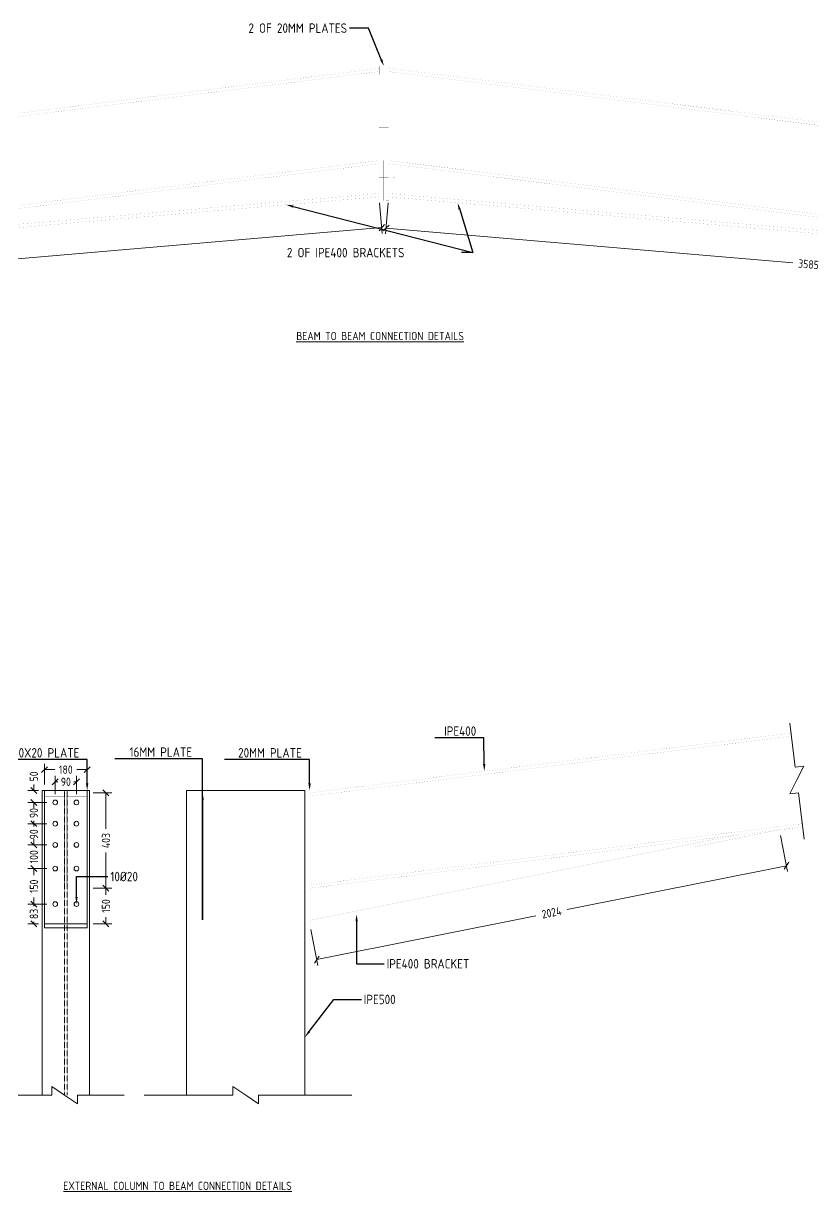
# Model space of a CAD drawing. Header units: millimetres. Extents: x -388065 to 2372687422, y -192755 to 667797.
# Drawn here: x 192628 to 195968, y 562865 to 567806 of the extents above; entities that cross this region are included whole.
import ezdxf
from ezdxf import colors
from ezdxf.entities.mleader import LeaderData, LeaderLine
from ezdxf.math import Vec2, Vec3

# ---------------------------------------------------------------- set-up
doc = ezdxf.new("R2010")
doc.units = ezdxf.units.MM
doc.linetypes.add('DASHDOTED', pattern=[110, 50, -25, 10, -25])
doc.linetypes.add('HIDDEN2', pattern=[4.7625, 3.175, -1.5875])
for name, color, linetype, lineweight in [('STR-DIM', 1, 'Continuous', 9), ('STR-STEEL_IN_SEC', 6, 'Continuous', 15), ('STR-STEEL_IN_SEC_HIDD', 6, 'HIDDEN2', 15), ('STR-TEXT', 7, 'Continuous', 9)]:
    doc.layers.add(name, color=color, linetype=linetype, lineweight=lineweight)
doc.styles.add('MINA_MM_LAYOUT', font='dim.shx', dxfattribs={"height": 250})
doc.styles.add('MINA_MM_STEEL_DETAIL', font='dim.shx', dxfattribs={"height": 35})
doc.dimstyles.new('MINA_MM_STEEL_DET', dxfattribs={"dimtxt": 35, "dimasz": 25, "dimexe": 25, "dimexo": 25, "dimgap": 5, "dimtad": 0, "dimdec": 0, "dimzin": 0, "dimdsep": 46, "dimtxsty": 'MINA_MM_STEEL_DETAIL', "dimblk": 'OBLIQUE', "dimcen": 0.09, "dimclrd": 256, "dimclre": 256, "dimclrt": 7, "dimadec": 0, "dimazin": 0, "dimtfac": 1, "dimtdec": 0, "dimtix": 1, "dimtofl": 0, "dimtmove": 0, "dimatfit": 0, "dimfxl": 1, "dimtolj": 1, "dimtzin": 0, "dimlwd": -1, "dimlwe": -1, "dimarcsym": 0})

# ---------------------------------------------------------------- blocks, each defined once
blk = doc.blocks.new('_OBLIQUE')
at = {"color": 0, "linetype": 'ByBlock'}
blk.add_line((-0.5, -0.5), (0.5, 0.5), dxfattribs=at)
blk = doc.blocks.new('*D2023')
at = {"layer": 'Defpoints', "color": 0, "ltscale": 0.1, "transparency": 16777216}
for p in [(192717.8, 564560.8), (192672.8, 564510.8), (192752.8, 564510.8)]:
    blk.add_point(p, dxfattribs=at)
at = {"layer": 'STR-DIM', "ltscale": 0.1, "transparency": 16777216}
for p, q in [((192692.8, 564560.8), (192647.8, 564560.8)), ((192672.8, 564560.8), (192672.8, 564585.8)), ((192727.8, 564510.8), (192647.8, 564510.8)), ((192672.8, 564510.8), (192672.8, 564485.8))]:
    blk.add_line(p, q, dxfattribs=at)
at = {"layer": 'STR-DIM', "ltscale": 0.1, "transparency": 16777216, "xscale": 25, "yscale": 25, "zscale": 25}
for p, rotation in [((192672.8, 564560.8), 270), ((192672.8, 564510.8), 90)]:
    blk.add_blockref('_OBLIQUE', p, dxfattribs=dict(at, rotation=rotation))
at = {"layer": 'STR-DIM', "color": 7, "ltscale": 0.1, "transparency": 16777216, "insert": (192672.8, 564620.6), "char_height": 35, "attachment_point": 5, "rotation": 90, "style": 'MINA_MM_STEEL_DETAIL'}
blk.add_mtext('\\A1;50', dxfattribs=at)
blk = doc.blocks.new('*D2024')
at = {"layer": 'Defpoints', "color": 0, "ltscale": 0.1, "transparency": 16777216}
for p in [(192752.8, 564510.8), (192672.8, 564420.8), (192752.8, 564420.8)]:
    blk.add_point(p, dxfattribs=at)
at = {"layer": 'STR-DIM', "ltscale": 0.1, "transparency": 16777216}
for p, q in [((192727.8, 564510.8), (192647.8, 564510.8)), ((192672.8, 564510.8), (192672.8, 564499.1)), ((192727.8, 564420.8), (192647.8, 564420.8)), ((192672.8, 564420.8), (192672.8, 564432.5))]:
    blk.add_line(p, q, dxfattribs=at)
at = {"layer": 'STR-DIM', "ltscale": 0.1, "transparency": 16777216, "xscale": 25, "yscale": 25, "zscale": 25}
for p, rotation in [((192672.8, 564510.8), 90), ((192672.8, 564420.8), 270)]:
    blk.add_blockref('_OBLIQUE', p, dxfattribs=dict(at, rotation=rotation))
at = {"layer": 'STR-DIM', "color": 7, "ltscale": 0.1, "transparency": 16777216, "insert": (192672.8, 564465.8), "char_height": 35, "attachment_point": 5, "rotation": 90, "style": 'MINA_MM_STEEL_DETAIL'}
blk.add_mtext('\\A1;90', dxfattribs=at)
blk = doc.blocks.new('*D2025')
at = {"layer": 'Defpoints', "color": 0, "ltscale": 0.1, "transparency": 16777216}
for p in [(192752.8, 564420.8), (192672.8, 564330.8), (192752.8, 564330.8)]:
    blk.add_point(p, dxfattribs=at)
at = {"layer": 'STR-DIM', "ltscale": 0.1, "transparency": 16777216}
for p, q in [((192727.8, 564420.8), (192647.8, 564420.8)), ((192672.8, 564420.8), (192672.8, 564409.1)), ((192727.8, 564330.8), (192647.8, 564330.8)), ((192672.8, 564330.8), (192672.8, 564342.5))]:
    blk.add_line(p, q, dxfattribs=at)
at = {"layer": 'STR-DIM', "ltscale": 0.1, "transparency": 16777216, "xscale": 25, "yscale": 25, "zscale": 25}
for p, rotation in [((192672.8, 564420.8), 90), ((192672.8, 564330.8), 270)]:
    blk.add_blockref('_OBLIQUE', p, dxfattribs=dict(at, rotation=rotation))
at = {"layer": 'STR-DIM', "color": 7, "ltscale": 0.1, "transparency": 16777216, "insert": (192672.8, 564375.8), "char_height": 35, "attachment_point": 5, "rotation": 90, "style": 'MINA_MM_STEEL_DETAIL'}
blk.add_mtext('\\A1;90', dxfattribs=at)
blk = doc.blocks.new('*D2026')
at = {"layer": 'Defpoints', "color": 0, "ltscale": 0.1, "transparency": 16777216}
for p in [(192752.8, 564330.8), (192672.8, 564230.8), (192752.8, 564230.8)]:
    blk.add_point(p, dxfattribs=at)
at = {"layer": 'STR-DIM', "ltscale": 0.1, "transparency": 16777216}
for p, q in [((192672.8, 564330.8), (192672.8, 564355.8)), ((192727.8, 564330.8), (192647.8, 564330.8)), ((192727.8, 564230.8), (192647.8, 564230.8)), ((192672.8, 564230.8), (192672.8, 564205.8))]:
    blk.add_line(p, q, dxfattribs=at)
at = {"layer": 'STR-DIM', "ltscale": 0.1, "transparency": 16777216, "xscale": 25, "yscale": 25, "zscale": 25}
for p, rotation in [((192672.8, 564330.8), 270), ((192672.8, 564230.8), 90)]:
    blk.add_blockref('_OBLIQUE', p, dxfattribs=dict(at, rotation=rotation))
at = {"layer": 'STR-DIM', "color": 7, "ltscale": 0.1, "transparency": 16777216, "insert": (192672.8, 564280.8), "char_height": 35, "attachment_point": 5, "rotation": 90, "style": 'MINA_MM_STEEL_DETAIL'}
blk.add_mtext('\\A1;100', dxfattribs=at)
blk = doc.blocks.new('*D2027')
at = {"layer": 'Defpoints', "color": 0, "ltscale": 0.1, "transparency": 16777216}
for p in [(192752.8, 564230.8), (192672.8, 564080.8), (192752.8, 564080.8)]:
    blk.add_point(p, dxfattribs=at)
at = {"layer": 'STR-DIM', "ltscale": 0.1, "transparency": 16777216}
for p, q in [((192727.8, 564230.8), (192647.8, 564230.8)), ((192672.8, 564230.8), (192672.8, 564202.5)), ((192672.8, 564080.8), (192672.8, 564109.1)), ((192727.8, 564080.8), (192647.8, 564080.8))]:
    blk.add_line(p, q, dxfattribs=at)
at = {"layer": 'STR-DIM', "ltscale": 0.1, "transparency": 16777216, "xscale": 25, "yscale": 25, "zscale": 25}
for p, rotation in [((192672.8, 564230.8), 90), ((192672.8, 564080.8), 270)]:
    blk.add_blockref('_OBLIQUE', p, dxfattribs=dict(at, rotation=rotation))
at = {"layer": 'STR-DIM', "color": 7, "ltscale": 0.1, "transparency": 16777216, "insert": (192672.8, 564155.8), "char_height": 35, "attachment_point": 5, "rotation": 90, "style": 'MINA_MM_STEEL_DETAIL'}
blk.add_mtext('\\A1;150', dxfattribs=at)
blk = doc.blocks.new('*D2028')
at = {"layer": 'Defpoints', "color": 0, "ltscale": 0.1, "transparency": 16777216}
for p in [(192752.8, 564080.8), (192672.8, 563997.7), (192717.8, 563997.7)]:
    blk.add_point(p, dxfattribs=at)
at = {"layer": 'STR-DIM', "ltscale": 0.1, "transparency": 16777216}
for p, q in [((192727.8, 564080.8), (192647.8, 564080.8)), ((192672.8, 564080.8), (192672.8, 564072.6)), ((192672.8, 563997.7), (192672.8, 564005.9)), ((192692.8, 563997.7), (192647.8, 563997.7))]:
    blk.add_line(p, q, dxfattribs=at)
at = {"layer": 'STR-DIM', "ltscale": 0.1, "transparency": 16777216, "xscale": 25, "yscale": 25, "zscale": 25}
for p, rotation in [((192672.8, 564080.8), 90), ((192672.8, 563997.7), 270)]:
    blk.add_blockref('_OBLIQUE', p, dxfattribs=dict(at, rotation=rotation))
at = {"layer": 'STR-DIM', "color": 7, "ltscale": 0.1, "transparency": 16777216, "insert": (192672.8, 564039.2), "char_height": 35, "attachment_point": 5, "rotation": 90, "style": 'MINA_MM_STEEL_DETAIL'}
blk.add_mtext('\\A1;83', dxfattribs=at)
blk = doc.blocks.new('*D2029')
at = {"layer": 'Defpoints', "color": 0, "ltscale": 0.1, "transparency": 16777216}
for p in [(195822.5, 564394.9), (195852.9, 564243.2), (193837.8, 563997.7)]:
    blk.add_point(p, dxfattribs=at)
at = {"layer": 'STR-DIM', "ltscale": 0.1, "transparency": 16777216}
for p, q in [((195827.4, 564370.4), (195857.8, 564218.7)), ((195852.9, 564243.2), (194926.7, 564057.8)), ((193868.2, 563846), (194794.3, 564031.4)), ((193842.7, 563973.2), (193873.1, 563821.5))]:
    blk.add_line(p, q, dxfattribs=at)
at = {"layer": 'STR-DIM', "ltscale": 0.1, "transparency": 16777216, "xscale": 25, "yscale": 25, "zscale": 25}
for p, rotation in [((195852.9, 564243.2), 11.31743213210328), ((193868.2, 563846), 191.3174321321032)]:
    blk.add_blockref('_OBLIQUE', p, dxfattribs=dict(at, rotation=rotation))
at = {"layer": 'STR-DIM', "color": 7, "ltscale": 0.1, "transparency": 16777216, "insert": (194860.5, 564044.6), "char_height": 35, "attachment_point": 5, "rotation": 11.3174, "style": 'MINA_MM_STEEL_DETAIL'}
blk.add_mtext('\\A1;2024', dxfattribs=at)
blk = doc.blocks.new('*D2030')
at = {"layer": 'Defpoints', "color": 0, "ltscale": 0.1, "transparency": 16777216}
for p in [(192897.8, 564147.7), (192897.8, 563997.7), (192977.3, 563997.7)]:
    blk.add_point(p, dxfattribs=at)
at = {"layer": 'STR-DIM', "ltscale": 0.1, "transparency": 16777216}
for p, q in [((192922.8, 564147.7), (193002.3, 564147.7)), ((192977.3, 564147.7), (192977.3, 564119.4)), ((192977.3, 563997.7), (192977.3, 564026)), ((192922.8, 563997.7), (193002.3, 563997.7))]:
    blk.add_line(p, q, dxfattribs=at)
at = {"layer": 'STR-DIM', "ltscale": 0.1, "transparency": 16777216, "xscale": 25, "yscale": 25, "zscale": 25}
for p, rotation in [((192977.3, 564147.7), 90), ((192977.3, 563997.7), 270)]:
    blk.add_blockref('_OBLIQUE', p, dxfattribs=dict(at, rotation=rotation))
at = {"layer": 'STR-DIM', "color": 7, "ltscale": 0.1, "transparency": 16777216, "insert": (192977.3, 564072.7), "char_height": 35, "attachment_point": 5, "rotation": 90, "style": 'MINA_MM_STEEL_DETAIL'}
blk.add_mtext('\\A1;150', dxfattribs=at)
blk = doc.blocks.new('*D2031')
at = {"layer": 'Defpoints', "color": 0, "ltscale": 0.1, "transparency": 16777216}
for p in [(192897.8, 564550.8), (192977.3, 564550.8), (192897.8, 564147.7)]:
    blk.add_point(p, dxfattribs=at)
at = {"layer": 'STR-DIM', "ltscale": 0.1, "transparency": 16777216}
for p, q in [((192922.8, 564550.8), (193002.3, 564550.8)), ((192977.3, 564550.8), (192977.3, 564399.2)), ((192977.3, 564147.7), (192977.3, 564299.2)), ((192922.8, 564147.7), (193002.3, 564147.7))]:
    blk.add_line(p, q, dxfattribs=at)
at = {"layer": 'STR-DIM', "ltscale": 0.1, "transparency": 16777216, "xscale": 25, "yscale": 25, "zscale": 25}
for p, rotation in [((192977.3, 564550.8), 90), ((192977.3, 564147.7), 270)]:
    blk.add_blockref('_OBLIQUE', p, dxfattribs=dict(at, rotation=rotation))
at = {"layer": 'STR-DIM', "color": 7, "ltscale": 0.1, "transparency": 16777216, "insert": (192977.3, 564349.2), "char_height": 35, "attachment_point": 5, "rotation": 90, "style": 'MINA_MM_STEEL_DETAIL'}
blk.add_mtext('\\A1;403', dxfattribs=at)
blk = doc.blocks.new('*D2032')
at = {"layer": 'Defpoints', "color": 0, "ltscale": 0.1, "transparency": 16777216}
for p in [(192897.8, 564649.3), (192717.8, 564560.8), (192897.8, 564560.8)]:
    blk.add_point(p, dxfattribs=at)
at = {"layer": 'STR-DIM', "ltscale": 0.1, "transparency": 16777216}
for p, q in [((192717.8, 564585.8), (192717.8, 564674.3)), ((192717.8, 564649.3), (192761.2, 564649.3)), ((192897.8, 564649.3), (192854.5, 564649.3)), ((192897.8, 564585.8), (192897.8, 564674.3))]:
    blk.add_line(p, q, dxfattribs=at)
at = {"layer": 'STR-DIM', "ltscale": 0.1, "transparency": 16777216, "xscale": 25, "yscale": 25, "zscale": 25, "rotation": 180}
blk.add_blockref('_OBLIQUE', (192717.8, 564649.3), dxfattribs=at)
at = {"layer": 'STR-DIM', "ltscale": 0.1, "transparency": 16777216, "xscale": 25, "yscale": 25, "zscale": 25}
blk.add_blockref('_OBLIQUE', (192897.8, 564649.3), dxfattribs=at)
at = {"layer": 'STR-DIM', "color": 7, "ltscale": 0.1, "transparency": 16777216, "insert": (192807.8, 564649.3), "char_height": 35, "attachment_point": 5, "style": 'MINA_MM_STEEL_DETAIL'}
blk.add_mtext('\\A1;180', dxfattribs=at)
blk = doc.blocks.new('*D2033')
at = {"layer": 'Defpoints', "color": 0, "ltscale": 0.1, "transparency": 16777216}
for p in [(192852.8, 564597.9), (192762.8, 564520.8), (192852.8, 564520.8)]:
    blk.add_point(p, dxfattribs=at)
at = {"layer": 'STR-DIM', "ltscale": 0.1, "transparency": 16777216}
for p, q in [((192762.8, 564545.8), (192762.8, 564622.9)), ((192762.8, 564597.9), (192774.5, 564597.9)), ((192852.8, 564597.9), (192841.2, 564597.9)), ((192852.8, 564545.8), (192852.8, 564622.9))]:
    blk.add_line(p, q, dxfattribs=at)
at = {"layer": 'STR-DIM', "ltscale": 0.1, "transparency": 16777216, "xscale": 25, "yscale": 25, "zscale": 25, "rotation": 180}
blk.add_blockref('_OBLIQUE', (192762.8, 564597.9), dxfattribs=at)
at = {"layer": 'STR-DIM', "ltscale": 0.1, "transparency": 16777216, "xscale": 25, "yscale": 25, "zscale": 25}
blk.add_blockref('_OBLIQUE', (192852.8, 564597.9), dxfattribs=at)
at = {"layer": 'STR-DIM', "color": 7, "ltscale": 0.1, "transparency": 16777216, "insert": (192807.8, 564597.9), "char_height": 35, "attachment_point": 5, "style": 'MINA_MM_STEEL_DETAIL'}
blk.add_mtext('\\A1;90', dxfattribs=at)
blk = doc.blocks.new('*D2042')
at = {"layer": 'Defpoints', "color": 0, "ltscale": 0.1, "transparency": 16777216}
for p in [(194171.8, 567072), (197744, 566765.4), (197732.7, 566633.5)]:
    blk.add_point(p, dxfattribs=at)
at = {"layer": 'STR-DIM', "ltscale": 0.1, "transparency": 16777216}
for p, q in [((194169.6, 567047), (194158.3, 566915.1)), ((194160.4, 566940), (195880.1, 566792.5)), ((197732.7, 566633.5), (196013, 566781.1)), ((197741.8, 566740.5), (197730.5, 566608.6))]:
    blk.add_line(p, q, dxfattribs=at)
at = {"layer": 'STR-DIM', "ltscale": 0.1, "transparency": 16777216, "xscale": 25, "yscale": 25, "zscale": 25}
for p, rotation in [((194160.4, 566940), 175.0956087054219), ((197732.7, 566633.5), 355.0956087054219)]:
    blk.add_blockref('_OBLIQUE', p, dxfattribs=dict(at, rotation=rotation))
at = {"layer": 'STR-DIM', "color": 7, "ltscale": 0.1, "transparency": 16777216, "insert": (195946.5, 566786.8), "char_height": 35, "attachment_point": 5, "rotation": 355.0956, "style": 'MINA_MM_STEEL_DETAIL'}
blk.add_mtext('\\A1;3585', dxfattribs=at)
blk = doc.blocks.new('*D2043')
at = {"layer": 'Defpoints', "color": 0, "ltscale": 0.1, "transparency": 16777216}
for p in [(194131.8, 567072), (190559.4, 566767), (190570.5, 566636.7)]:
    blk.add_point(p, dxfattribs=at)
at = {"layer": 'STR-DIM', "ltscale": 0.1, "transparency": 16777216}
for p, q in [((194133.9, 567047.1), (194145, 566916.7)), ((194142.9, 566941.6), (192423.1, 566794.8)), ((190570.5, 566636.7), (192290.3, 566783.5)), ((190561.5, 566742.1), (190572.6, 566611.8))]:
    blk.add_line(p, q, dxfattribs=at)
at = {"layer": 'STR-DIM', "ltscale": 0.1, "transparency": 16777216, "xscale": 25, "yscale": 25, "zscale": 25}
for p, rotation in [((194142.9, 566941.6), 4.879391294612382), ((190570.5, 566636.7), 184.8793912946124)]:
    blk.add_blockref('_OBLIQUE', p, dxfattribs=dict(at, rotation=rotation))
at = {"layer": 'STR-DIM', "color": 7, "ltscale": 0.1, "transparency": 16777216, "insert": (192356.7, 566789.2), "char_height": 35, "attachment_point": 5, "rotation": 4.8794, "style": 'MINA_MM_STEEL_DETAIL'}
blk.add_mtext('\\A1;3585', dxfattribs=at)

msp = doc.modelspace()

# ---------------------------------------------------------------- linework, layer by layer
at = {"color": 50, "const_width": 0.2}
msp.add_lwpolyline([(193333.8424, 564534.7839), (193333.8424, 564550.7839)], dxfattribs=at)
at = {"color": 255, "const_width": 0.2}
msp.add_lwpolyline([(193333.8424, 563997.693), (193333.8424, 564013.693)], dxfattribs=at)
at = {"layer": 'STR-DIM', "color": 0, "ltscale": 0.1}
for points in [[(195928.1256, 564355.8824), (195903.7722, 564551.4841), (195867.4774, 564546.9652), (195897.0192, 564605.7225), (195926.561, 564664.4798), (195890.2662, 564659.9609), (195867.1765, 564845.4125)], [(193054.5115, 563272.7839), (192857.3996, 563272.7839), (192857.3996, 563236.2089), (192802.7424, 563272.7839), (192748.0852, 563309.3589), (192748.0852, 563272.7839), (192561.2018, 563272.7839)], [(194016.7233, 563272.7839), (193622.4996, 563272.7839), (193622.4996, 563236.2089), (193567.8424, 563272.7839), (193513.1852, 563309.3589), (193513.1852, 563272.7839), (193139.4184, 563272.7839)]]:
    msp.add_lwpolyline(points, dxfattribs=at)
at = {"layer": 'STR-STEEL_IN_SEC'}
for p, q in [((192717.8424, 564560.7839), (192897.8424, 564560.7839)), ((193317.8424, 563272.7839), (193317.8424, 564560.7839)), ((193317.8424, 564560.7839), (193333.8424, 564560.7839)), ((193333.8424, 564560.7839), (193801.8424, 564560.7839)), ((193801.8424, 564560.7839), (193817.8424, 564560.7839)), ((193817.8424, 564560.7839), (193817.8424, 563272.7839)), ((192897.8424, 563997.693), (192717.8424, 563997.693))]:
    msp.add_line(p, q, dxfattribs=at)
for points, const_width in [([(194131.8686, 567615.0667), (190460.2404, 567157.7412)], 0.2), ([(194131.8707, 567625.0667), (194131.7464, 567055.0667)], 0.2), ([(194131.8656, 567601.462), (194131.8686, 567615.0667)], 0.2), ([(194131.8707, 567625.0667), (194151.8707, 567625.0623)], 0.2), ([(194151.8707, 567625.0623), (194151.7464, 567055.0623)], 0.2), ([(194151.8707, 567625.0623), (194151.7464, 567055.0623)], 0.2), ([(194151.8707, 567625.0623), (194171.8707, 567625.0579)], 0.2), ([(194171.8707, 567625.0579), (194171.7464, 567055.058)], 0.2), ([(194171.8686, 567615.0579), (194171.8656, 567601.4533)], 0.2), ([(194171.8686, 567615.0579), (197843.2968, 567156.1305)], 0.2), ([(194131.8656, 567601.462), (190461.909, 567144.3447)], 0.2), ([(194111.8577, 567565.071), (194111.8489, 567525.071)], 0.1), ([(194111.8577, 567565.071), (194131.8577, 567565.0667)], 0.1), ([(194131.7836, 567225.5695), (194131.8656, 567601.462)], 0.2), ([(194131.8577, 567565.0667), (194131.8489, 567525.0667)], 0.1), ([(194171.8656, 567601.4533), (194171.7836, 567225.5607)], 0.2), ([(194171.8656, 567601.4533), (197841.6224, 567142.7347)], 0.2), ([(194171.8489, 567525.0579), (194171.8577, 567565.0579)], 0.1), ([(194191.8577, 567565.0536), (194171.8577, 567565.0579)], 0.1), ([(194191.8489, 567525.0536), (194191.8577, 567565.0536)], 0.1), ([(194111.8489, 567525.071), (194131.8489, 567525.0667)], 0.1), ([(194131.8511, 567535.0667), (194171.8511, 567535.0579)], 0.1), ([(194131.8555, 567555.0667), (194171.8555, 567555.0579)], 0.1), ([(194191.8489, 567525.0536), (194171.8489, 567525.0579)], 0.1), ([(194195.8511, 567535.0527), (194191.8511, 567535.0536)], 0.1), ([(194195.8555, 567555.0527), (194191.8555, 567555.0536)], 0.1), ([(194195.8511, 567535.0527), (194195.8555, 567555.0527)], 0.1), ([(194111.8369, 567470.071), (194111.8282, 567430.071)], 0.1), ([(194111.8369, 567470.071), (194131.8369, 567470.0667)], 0.1), ([(194131.8369, 567470.0667), (194131.8282, 567430.0667)], 0.1), ([(194171.8282, 567430.0579), (194171.8369, 567470.0579)], 0.1), ([(194191.8369, 567470.0536), (194171.8369, 567470.0579)], 0.1), ([(194191.8282, 567430.0536), (194191.8369, 567470.0536)], 0.1), ([(194111.8282, 567430.071), (194131.8282, 567430.0667)], 0.1), ([(194131.8304, 567440.0667), (194171.8304, 567440.0579)], 0.1), ([(194131.8347, 567460.0667), (194171.8347, 567460.0579)], 0.1), ([(194191.8282, 567430.0536), (194171.8282, 567430.0579)], 0.1), ([(194195.8304, 567440.0527), (194191.8304, 567440.0536)], 0.1), ([(194195.8347, 567460.0527), (194191.8347, 567460.0536)], 0.1), ([(194195.8304, 567440.0527), (194195.8347, 567460.0527)], 0.1), ([(194111.8162, 567375.071), (194111.8075, 567335.071)], 0.1), ([(194111.8162, 567375.071), (194131.8162, 567375.0667)], 0.1), ([(194131.8162, 567375.0667), (194131.8075, 567335.0667)], 0.1), ([(194131.814, 567365.0667), (194171.814, 567365.0579)], 0.1), ([(194171.8075, 567335.0579), (194171.8162, 567375.0579)], 0.1), ([(194191.8162, 567375.0536), (194171.8162, 567375.0579)], 0.1), ([(194191.8075, 567335.0536), (194191.8162, 567375.0536)], 0.1), ([(194195.814, 567365.0527), (194191.814, 567365.0536)], 0.1), ([(194195.8097, 567345.0527), (194195.814, 567365.0527)], 0.1), ([(194111.8075, 567335.071), (194131.8075, 567335.0667)], 0.1), ([(194131.8097, 567345.0667), (194171.8097, 567345.0579)], 0.1), ([(194191.8075, 567335.0536), (194171.8075, 567335.0579)], 0.1), ([(194195.8097, 567345.0527), (194191.8097, 567345.0536)], 0.1), ([(194111.7955, 567280.071), (194111.7867, 567240.071)], 0.1), ([(194111.7955, 567280.071), (194131.7955, 567280.0667)], 0.1), ([(194131.7955, 567280.0667), (194131.7867, 567240.0667)], 0.1), ([(194131.7933, 567270.0667), (194171.7933, 567270.0579)], 0.1), ([(194171.7867, 567240.0579), (194171.7955, 567280.0579)], 0.1), ([(194191.7955, 567280.0536), (194171.7955, 567280.0579)], 0.1), ([(194191.7867, 567240.0536), (194191.7955, 567280.0536)], 0.1), ([(194195.7933, 567270.0527), (194191.7933, 567270.0536)], 0.1), ([(194195.7889, 567250.0527), (194195.7933, 567270.0527)], 0.1), ([(194131.7836, 567225.5695), (190508.0124, 566774.2049)], 0.2), ([(194111.7867, 567240.071), (194131.7867, 567240.0667)], 0.1), ([(194131.7806, 567211.9648), (194131.7836, 567225.5695)], 0.2), ([(194131.7889, 567250.0667), (194171.7889, 567250.0579)], 0.1), ([(194171.7836, 567225.5607), (194171.7806, 567211.9561)], 0.2), ([(194171.7836, 567225.5607), (197795.3575, 566772.6151)], 0.2), ([(194191.7867, 567240.0536), (194171.7867, 567240.0579)], 0.1), ([(194195.7889, 567250.0527), (194191.7889, 567250.0536)], 0.1), ([(194131.7806, 567211.9648), (190509.681, 566760.8084)], 0.2), ([(194111.7747, 567185.071), (194111.766, 567145.071)], 0.1), ([(194111.7747, 567185.071), (194131.7747, 567185.0667)], 0.1), ([(194131.7806, 567211.9648), (194131.7806, 567211.9648)], 0.2), ([(194131.7806, 567211.9648), (194131.7806, 567211.9648)], 0.2), ([(194131.7747, 567185.0667), (194131.766, 567145.0667)], 0.1), ([(194131.7726, 567175.0667), (194171.7726, 567175.058)], 0.1), ([(194171.7806, 567211.9561), (197793.6831, 566759.2193)], 0.2), ([(194171.766, 567145.058), (194171.7747, 567185.058)], 0.1), ([(194191.7747, 567185.0536), (194171.7747, 567185.058)], 0.1), ([(194191.766, 567145.0536), (194191.7747, 567185.0536)], 0.1), ([(194195.7726, 567175.0527), (194191.7726, 567175.0536)], 0.1), ([(194195.7682, 567155.0527), (194195.7726, 567175.0527)], 0.1), ([(194111.766, 567145.071), (194131.766, 567145.0667)], 0.1), ([(194131.7682, 567155.0667), (194171.7682, 567155.058)], 0.1), ([(194191.766, 567145.0536), (194171.766, 567145.058)], 0.1), ([(194195.7682, 567155.0527), (194191.7682, 567155.0536)], 0.1), ([(194131.7501, 567071.9648), (190559.3856, 566766.9995)], 0.2), ([(194131.7501, 567071.9648), (190559.3856, 566766.9995)], 0.2), ([(194131.7531, 567086.016), (190917.9312, 566811.6587)], 0.2), ([(194131.7531, 567086.016), (190917.9312, 566811.6587)], 0.2), ([(194131.7531, 567086.016), (190917.9312, 566811.6587)], 0.2), ([(194131.7531, 567086.016), (190917.9312, 566811.6587)], 0.2), ([(197743.9811, 566765.432), (194171.7501, 567071.9561)], 0.2), ([(197743.9811, 566765.432), (194171.7501, 567071.9561)], 0.2), ([(197385.4551, 566810.2477), (194171.7531, 567086.0072)], 0.2), ([(197385.4551, 566810.2477), (194171.7531, 567086.0072)], 0.2), ([(197385.4551, 566810.2477), (194171.7531, 567086.0072)], 0.2), ([(197385.4551, 566810.2477), (194171.7531, 567086.0072)], 0.2), ([(194151.7464, 567055.0623), (194131.7464, 567055.0667)], 0.2), ([(194171.7464, 567055.058), (194151.7464, 567055.0623)], 0.2), ([(193837.8424, 564550.7839), (195872.2989, 564804.1889)], 0.2), ([(195872.2989, 564804.1889), (195873.9675, 564790.7924)], 0.2), ([(193837.8424, 564537.1796), (195873.9675, 564790.7924)], 0.2), ([(193333.8424, 564560.7839), (193333.8424, 563272.7839)], 0.2), ([(193801.8424, 564550.7839), (193333.8424, 564550.7839)], 0.2), ([(193801.8424, 564560.7839), (193801.8424, 563272.7839)], 0.2), ([(193801.8424, 564550.7839), (193801.8424, 564534.7839)], 0.2), ([(193837.8424, 564550.7839), (193837.8424, 564537.1796)], 0.2), ([(193801.8424, 564534.7839), (193333.8424, 564534.7839)], 0.2), ([(193761.8424, 564510.7839), (193877.8424, 564510.7839)], 0.1), ([(193801.8424, 564520.7839), (193837.8424, 564520.7839)], 0.1), ([(193801.8424, 564500.7839), (193837.8424, 564500.7839)], 0.1), ([(193837.8424, 564537.1796), (193837.8424, 564161.2973)], 0.2), ([(193761.8424, 564420.7839), (193877.8424, 564420.7839)], 0.1), ([(193801.8424, 564430.7839), (193837.8424, 564430.7839)], 0.1), ([(193801.8424, 564410.7839), (193837.8424, 564410.7839)], 0.1), ([(193837.8424, 564161.2973), (195920.0709, 564420.6526)], 0.2), ([(193837.8424, 564147.693), (195921.7395, 564407.2561)], 0.2), ([(195920.0709, 564420.6526), (195921.7395, 564407.2561)], 0.2), ([(195633.5977, 564371.3661), (193837.8424, 564011.9706)], 0.2), ([(195633.5977, 564371.3661), (193837.8424, 564011.9706)], 0.2), ([(193761.8424, 564330.7839), (193877.8424, 564330.7839)], 0.1), ([(193801.8424, 564340.7839), (193837.8424, 564340.7839)], 0.1), ([(193801.8424, 564320.7839), (193837.8424, 564320.7839)], 0.1), ([(193761.8424, 564230.7839), (193877.8424, 564230.7839)], 0.1), ([(193801.8424, 564240.7839), (193837.8424, 564240.7839)], 0.1), ([(193801.8424, 564220.7839), (193837.8424, 564220.7839)], 0.1), ([(193837.8424, 564161.2973), (193837.8424, 564147.693)], 0.2), ([(193761.8424, 564080.7839), (193877.8424, 564080.7839)], 0.1), ([(193801.8424, 564090.7839), (193837.8424, 564090.7839)], 0.1), ([(193801.8424, 564070.7839), (193837.8424, 564070.7839)], 0.1), ([(193801.8424, 564013.693), (193333.8424, 564013.693)], 0.2), ([(193801.8424, 564013.693), (193801.8424, 563997.693)], 0.2), ([(193801.8424, 563997.693), (193333.8424, 563997.693)], 0.2)]:
    msp.add_lwpolyline(points, dxfattribs=dict(at, const_width=const_width))
at = {"layer": 'STR-STEEL_IN_SEC', "linetype": 'DASHDOTED', "const_width": 0.1}
for points in [[(194091.8533, 567545.0754), (194211.8533, 567545.0492)], [(194091.8326, 567450.0754), (194211.8326, 567450.0492)], [(194091.8118, 567355.0754), (194211.8118, 567355.0492)], [(194091.7911, 567260.0754), (194211.7911, 567260.0492)], [(194091.7704, 567165.0754), (194211.7704, 567165.0492)]]:
    msp.add_lwpolyline(points, dxfattribs=at)
at = {"layer": 'STR-STEEL_IN_SEC'}
for points in [[(192707.8424, 563272.7839), (192707.8424, 564560.7839), (192802.7424, 564560.7839), (192812.9424, 564560.7839), (192907.8424, 564560.7839), (192907.8424, 563272.7839)], [(192897.8424, 564560.7839), (192897.8424, 563980.7839), (192717.8424, 563980.7839), (192717.8424, 564560.7839)]]:
    msp.add_lwpolyline(points, dxfattribs=at)
for points in [[(192897.8424, 564537.1796, 0.2, 0.2, 0), (192897.8424, 564537.1796, 0.2, 0.2, 0), (192812.1424, 564537.1796, 0.2, 0.2, 0), (192812.1424, 564537.1796, 0.2, 0.2, 0), (192812.1424, 564161.2973, 0.2, 0.2, 0), (192812.1424, 564161.2973, 0.2, 0.2, 0), (192897.8424, 564161.2973, 0.2, 0.2, 0), (192897.8424, 564161.2973, 0.2, 0.2, 0), (192897.8424, 564147.693, 0.2, 0.2, 0), (192717.8424, 564147.693, 0.2, 0.2, 0), (192717.8424, 564161.2973, 0.2, 0.2, 0), (192717.8424, 564161.2973, 0.2, 0.2, 0), (192803.5424, 564161.2973, 0.2, 0.2, 0), (192803.5424, 564161.2973, 0.2, 0.2, 0), (192803.5424, 564537.1796, 0.2, 0.2, 0), (192803.5424, 564537.1796, 0.2, 0.2, 0), (192717.8424, 564537.1796, 0.2, 0.2, 0), (192717.8424, 564537.1796, 0.2, 0.2, 0), (192717.8424, 564550.7839, 0.2, 0.2, 0), (192897.8424, 564550.7839, 0.2, 0.2, 0), (192897.8424, 564550.7839, 0.2, 0.2, 0)], [(193801.8424, 564534.7839, 0.2, 0.2, 0), (193801.8424, 564550.7839, 0.2, 0.2, 0), (193333.8424, 564550.7839, 0.2, 0.2, 0), (193333.8424, 564534.7839, 0.2, 0.2, 0)], [(193837.8424, 564560.7839, 0.2, 0.2, 0), (193817.8424, 564560.7839, 0.2, 0.2, 0), (193817.8424, 563980.7839, 0.2, 0.2, 0), (193837.8424, 563980.7839, 0.2, 0.2, 0)], [(193781.8424, 564490.7839, 0.1, 0.1, 0), (193801.8424, 564490.7839, 0.1, 0.1, 0), (193801.8424, 564530.7839, 0.1, 0.1, 0), (193781.8424, 564530.7839, 0.1, 0.1, 0)], [(193857.8424, 564530.7839, 0.1, 0.1, 0), (193837.8424, 564530.7839, 0.1, 0.1, 0), (193837.8424, 564490.7839, 0.1, 0.1, 0), (193857.8424, 564490.7839, 0.1, 0.1, 0)], [(193781.8424, 564400.7839, 0.1, 0.1, 0), (193801.8424, 564400.7839, 0.1, 0.1, 0), (193801.8424, 564440.7839, 0.1, 0.1, 0), (193781.8424, 564440.7839, 0.1, 0.1, 0)], [(193857.8424, 564440.7839, 0.1, 0.1, 0), (193837.8424, 564440.7839, 0.1, 0.1, 0), (193837.8424, 564400.7839, 0.1, 0.1, 0), (193857.8424, 564400.7839, 0.1, 0.1, 0)], [(193781.8424, 564310.7839, 0.1, 0.1, 0), (193801.8424, 564310.7839, 0.1, 0.1, 0), (193801.8424, 564350.7839, 0.1, 0.1, 0), (193781.8424, 564350.7839, 0.1, 0.1, 0)], [(193837.8424, 563997.693, 0.2, 0.2, 0), (195822.5063, 564394.8959, 0.2, 0.2, 0)], [(193837.8424, 564011.9706, 0.2, 0.2, 0), (195633.5977, 564371.3661, 0.2, 0.2, 0)], [(193857.8424, 564350.7839, 0.1, 0.1, 0), (193837.8424, 564350.7839, 0.1, 0.1, 0), (193837.8424, 564310.7839, 0.1, 0.1, 0), (193857.8424, 564310.7839, 0.1, 0.1, 0)], [(193781.8424, 564210.7839, 0.1, 0.1, 0), (193801.8424, 564210.7839, 0.1, 0.1, 0), (193801.8424, 564250.7839, 0.1, 0.1, 0), (193781.8424, 564250.7839, 0.1, 0.1, 0)], [(193857.8424, 564250.7839, 0.1, 0.1, 0), (193837.8424, 564250.7839, 0.1, 0.1, 0), (193837.8424, 564210.7839, 0.1, 0.1, 0), (193857.8424, 564210.7839, 0.1, 0.1, 0)], [(193837.8424, 564147.693, 0.2, 0.2, 0), (193837.8424, 564147.693, 0.2, 0.2, 0)], [(193781.8424, 564060.7839, 0.1, 0.1, 0), (193801.8424, 564060.7839, 0.1, 0.1, 0), (193801.8424, 564100.7839, 0.1, 0.1, 0), (193781.8424, 564100.7839, 0.1, 0.1, 0)], [(193857.8424, 564100.7839, 0.1, 0.1, 0), (193837.8424, 564100.7839, 0.1, 0.1, 0), (193837.8424, 564060.7839, 0.1, 0.1, 0), (193857.8424, 564060.7839, 0.1, 0.1, 0)], [(193801.8424, 563997.693, 0.2, 0.2, 0), (193801.8424, 564013.693, 0.2, 0.2, 0), (193333.8424, 564013.693, 0.2, 0.2, 0), (193333.8424, 563997.693, 0.2, 0.2, 0)]]:
    msp.add_lwpolyline(points, format="xyseb", close=True, dxfattribs=at)
for points in [[(193857.8424, 564500.7839, 0.1, 0.1, 0), (193861.8424, 564500.7839, 0.1, 0.1, 0), (193861.8424, 564520.7839, 0.1, 0.1, 0), (193857.8424, 564520.7839, 0, 0, 0)], [(193857.8424, 564410.7839, 0.1, 0.1, 0), (193861.8424, 564410.7839, 0.1, 0.1, 0), (193861.8424, 564430.7839, 0.1, 0.1, 0), (193857.8424, 564430.7839, 0, 0, 0)], [(193857.8424, 564320.7839, 0.1, 0.1, 0), (193861.8424, 564320.7839, 0.1, 0.1, 0), (193861.8424, 564340.7839, 0.1, 0.1, 0), (193857.8424, 564340.7839, 0, 0, 0)], [(193857.8424, 564220.7839, 0.1, 0.1, 0), (193861.8424, 564220.7839, 0.1, 0.1, 0), (193861.8424, 564240.7839, 0.1, 0.1, 0), (193857.8424, 564240.7839, 0, 0, 0)], [(192717.8424, 563997.693, 0.2, 0.2, 0), (192717.8424, 564011.9706, 0.2, 0.2, 0), (192803.3424, 564011.9706, 0.2, 0.2, 0), (192803.3424, 564147.693, 0.2, 0.2, 0), (192812.3424, 564147.693, 0.2, 0.2, 0), (192812.3424, 564011.9706, 0.2, 0.2, 0), (192897.8424, 564011.9706, 0.2, 0.2, 0), (192897.8424, 563997.693, 0, 0, 0)], [(193857.8424, 564070.7839, 0.1, 0.1, 0), (193861.8424, 564070.7839, 0.1, 0.1, 0), (193861.8424, 564090.7839, 0.1, 0.1, 0), (193857.8424, 564090.7839, 0, 0, 0)]]:
    msp.add_lwpolyline(points, format="xyseb", dxfattribs=at)
for centre in [(192762.8424, 564510.7839), (192852.8424, 564510.7839), (192762.8424, 564420.7839), (192852.8424, 564420.7839), (192762.8424, 564330.7839), (192852.8424, 564330.7839), (192762.8424, 564230.7839), (192852.8424, 564230.7839), (192762.8424, 564080.7839), (192852.8424, 564080.7839)]:
    msp.add_circle(centre, 10, dxfattribs=at)
at = {"layer": 'STR-STEEL_IN_SEC_HIDD', "ltscale": 0.1}
for points in [[(192802.7424, 564560.7839), (192802.7424, 563272.7839)], [(192812.9424, 564560.7839), (192812.9424, 563272.7839)]]:
    msp.add_lwpolyline(points, dxfattribs=at)

# ---------------------------------------------------------------- texts
at = {"layer": 'STR-TEXT', "color": 7, "ltscale": 10, "char_height": 35, "attachment_point": 5, "style": 'MINA_MM_STEEL_DETAIL'}
for s, insert, width in [('\\A1;\\pxqc;{\\LBEAM TO BEAM CONNECTION DETAILS}', (194135.8302, 566483.194), 1127.735336), ('\\A1;\\pxqc;{\\LEXTERNAL COLUMN TO BEAM CONNECTION DETAILS}', (193279.8518, 562889.085), 1485.473329)]:
    msp.add_mtext(s, dxfattribs=dict(at, insert=insert, width=width))

# ---------------------------------------------------------------- dimensions: what is measured, and where the dimension line sits
at = {"layer": 'STR-DIM', "ltscale": 0.1}
for p1, p2, distance, picture, middle in [((194131.7501, 567071.9648), (190559.3856, 566766.9995), 130.8005, '*D2043', (192356.6936, 566789.1557)), ((194171.7501, 567071.9561), (197743.9811, 566765.432), -132.4211, '*D2042', (195946.5445, 566786.7578))]:
    dim = msp.add_aligned_dim(p1=p1, p2=p2, distance=distance, dimstyle='MINA_MM_STEEL_DET', dxfattribs=at)
    dim.commit()
    dim.dimension.update_dxf_attribs({"geometry": picture, "text_midpoint": middle})
dim = msp.add_linear_dim(base=(192672.7508, 564510.7839), p1=(192717.8424, 564560.7839), p2=(192752.8424, 564510.7839), angle=90, dimstyle='MINA_MM_STEEL_DET', override={"dimtmove": 1}, dxfattribs=at)
dim.commit()
dim.dimension.update_dxf_attribs({"geometry": '*D2023', "text_midpoint": (192672.7508, 564620.6269), "dimtype": 160})
for base, p1, p2, picture, middle in [((192897.8424, 564649.2661), (192717.8424, 564560.7839), (192897.8424, 564560.7839), '*D2032', (192807.8424, 564649.2661)), ((192852.8424, 564597.8649), (192762.8424, 564520.7839), (192852.8424, 564520.7839), '*D2033', (192807.8424, 564597.8649))]:
    dim = msp.add_linear_dim(base=base, p1=p1, p2=p2, dimstyle='MINA_MM_STEEL_DET', override={"dimtmove": 1}, dxfattribs=at)
    dim.commit()
    dim.dimension.update_dxf_attribs({"geometry": picture, "text_midpoint": middle})
for base, p1, p2, picture, middle in [((192977.3373, 564550.7839), (192897.8424, 564147.693), (192897.8424, 564550.7839), '*D2031', (192977.3373, 564349.2384)), ((192672.7508, 564420.7839), (192752.8424, 564510.7839), (192752.8424, 564420.7839), '*D2024', (192672.7508, 564465.7839)), ((192672.7508, 564330.7839), (192752.8424, 564420.7839), (192752.8424, 564330.7839), '*D2025', (192672.7508, 564375.7839)), ((192672.7508, 564230.7839), (192752.8424, 564330.7839), (192752.8424, 564230.7839), '*D2026', (192672.7508, 564280.7839)), ((192672.7508, 564080.7839), (192752.8424, 564230.7839), (192752.8424, 564080.7839), '*D2027', (192672.7508, 564155.7839)), ((192977.3373, 563997.693), (192897.8424, 564147.693), (192897.8424, 563997.693), '*D2030', (192977.3373, 564072.693)), ((192672.7508, 563997.693), (192752.8424, 564080.7839), (192717.8424, 563997.693), '*D2028', (192672.7508, 564039.2384))]:
    dim = msp.add_linear_dim(base=base, p1=p1, p2=p2, angle=90, dimstyle='MINA_MM_STEEL_DET', override={"dimtmove": 1}, dxfattribs=at)
    dim.commit()
    dim.dimension.update_dxf_attribs({"geometry": picture, "text_midpoint": middle})
dim = msp.add_aligned_dim(p1=(193837.8424, 563997.693), p2=(195822.5063, 564394.8959), distance=-154.6994, dimstyle='MINA_MM_STEEL_DET', override={"dimtmove": 1}, dxfattribs=at)
dim.commit()
dim.dimension.update_dxf_attribs({"geometry": '*D2029', "text_midpoint": (194860.5333, 564044.6032)})

# ---------------------------------------------------------------- leaders
ml = msp.add_multileader_mtext('Standard', dxfattribs=at)
ml.set_content('2 OF 20MM PLATES', color=7, style='MINA_MM_LAYOUT')
ml.set_leader_properties(linetype='ByLayer')
ml.build(insert=Vec2(0, 0))
ml.multileader.update_dxf_attribs({"text_right_attachment_type": 2, "dogleg_length": 0.36, "arrow_head_size": 30})
ctx = ml.context
ctx.base_point, ctx.char_height, ctx.arrow_head_size, ctx.landing_gap_size, ctx.plane_origin = Vec3(193384.3117, 567785.3828), 40, 30, 10, Vec3(194135.8707, 567519.9623)
ctx.right_attachment, ctx.text_align_type = 2, 2
notes = []
notes.append((ctx, [(1, (1, 1, 0), (194086.254, 567785.3828), (-1, 0), 80.0374, [(0, [(194151.8707, 567625.0623)], 0, [])])]))
ctx.mtext.insert, ctx.mtext.alignment, ctx.mtext.flow_direction = Vec3(193996.2165, 567805.3828), 3, 5
ml = msp.add_multileader_mtext('Standard', dxfattribs=at)
ml.set_content('2 OF IPE400 BRACKETS', color=7, style='MINA_MM_LAYOUT')
ml.set_leader_properties(linetype='ByLayer')
ml.build(insert=Vec2(0, 0))
ml.multileader.update_dxf_attribs({"text_right_attachment_type": 2, "dogleg_length": 0.36, "arrow_head_size": 30})
ctx = ml.context
ctx.base_point, ctx.char_height, ctx.arrow_head_size, ctx.landing_gap_size, ctx.plane_origin = Vec3(193732.0091, 566836.0487), 40, 30, 10, Vec3(193818.9687, 567045.2633)
ctx.right_attachment = 2
notes.append((ctx, [(1, (1, 1, 0), (194528.0891, 566836.0487), (-1, 0), 48.461, [(0, [(193739.0216, 567038.4384)], 0, []), (2, [(194463.3927, 567046.931)], 0, [])])]))
ctx.mtext.insert, ctx.mtext.flow_direction = Vec3(193742.0091, 566856.0487), 5
ml = msp.add_multileader_mtext('Standard', dxfattribs=at)
ml.set_content('IPE400', color=7, style='MINA_MM_LAYOUT')
ml.set_leader_properties(linetype='ByLayer')
ml.build(insert=Vec2(0, 0))
ml.multileader.update_dxf_attribs({"text_right_attachment_type": 6, "dogleg_length": 0.36, "arrow_head_size": 30})
ctx = ml.context
ctx.base_point, ctx.char_height, ctx.arrow_head_size, ctx.landing_gap_size, ctx.plane_origin = Vec3(194337.9425, 564812.3127), 40, 30, 10, Vec3(194574.924, 564652.5901)
ctx.right_attachment, ctx.text_align_type = 6, 2
notes.append((ctx, [(1, (1, 1, 0), (194574.924, 564784.3127), (-1, 0), 22.6958, [(0, [(194576.1503, 564642.745)], 0, [])])]))
ctx.mtext.insert, ctx.mtext.alignment, ctx.mtext.flow_direction = Vec3(194542.2282, 564832.3127), 3, 5
ml = msp.add_multileader_mtext('Standard', dxfattribs=at)
ml.set_content('580X180X20 PLATE', color=7, style='MINA_MM_LAYOUT')
ml.set_leader_properties(linetype='ByLayer')
ml.build(insert=Vec2(0, 0))
ml.multileader.update_dxf_attribs({"text_right_attachment_type": 6, "dogleg_length": 0.36, "arrow_head_size": 30})
ctx = ml.context
ctx.base_point, ctx.char_height, ctx.arrow_head_size, ctx.landing_gap_size, ctx.plane_origin = Vec3(192272.2895, 564720.5066), 40, 30, 10, Vec3(192897.8424, 564560.7839)
ctx.right_attachment, ctx.text_align_type = 6, 2
notes.append((ctx, [(1, (1, 1, 0), (192897.8424, 564692.5066), (-1, 0), 22.6958, [(0, [(192897.8424, 564560.7839)], 0, [])])]))
ctx.mtext.insert, ctx.mtext.width, ctx.mtext.alignment, ctx.mtext.flow_direction = Vec3(192865.1467, 564740.5066), 602.079207, 3, 5
ml = msp.add_multileader_mtext('Standard', dxfattribs=at)
ml.set_content('16MM PLATE', color=7, style='MINA_MM_LAYOUT')
ml.set_leader_properties(linetype='ByLayer')
ml.build(insert=Vec2(0, 0))
ml.multileader.update_dxf_attribs({"text_right_attachment_type": 6, "dogleg_length": 80.0374, "arrow_head_size": 30})
ctx = ml.context
ctx.base_point, ctx.char_height, ctx.arrow_head_size, ctx.landing_gap_size, ctx.plane_origin = Vec3(192961.8747, 564723.5832), 40, 30, 10, Vec3(193386.0481, 564534.7839)
ctx.right_attachment, ctx.text_align_type = 6, 2
notes.append((ctx, [(1, (1, 1, 0), (193386.0481, 564695.5832), (-1, 0), 34.6495, [(1, [(193386.0481, 564550.7839), (193386.0481, 564013.693)], 0, [])])]))
ctx.mtext.insert, ctx.mtext.alignment, ctx.mtext.flow_direction = Vec3(193341.3986, 564743.5832), 3, 5
ml = msp.add_multileader_mtext('Standard', dxfattribs=at)
ml.set_content('20MM PLATE', color=7, style='MINA_MM_LAYOUT')
ml.set_leader_properties(linetype='ByLayer')
ml.build(insert=Vec2(0, 0))
ml.multileader.update_dxf_attribs({"text_right_attachment_type": 6, "dogleg_length": 0.36, "arrow_head_size": 30})
ctx = ml.context
ctx.base_point, ctx.char_height, ctx.arrow_head_size, ctx.landing_gap_size, ctx.plane_origin = Vec3(193418.003, 564720.5043), 40, 30, 10, Vec3(193837.8417, 564560.7816)
ctx.right_attachment, ctx.text_align_type = 6, 2
notes.append((ctx, [(1, (1, 1, 0), (193837.8417, 564692.5043), (-1, 0), 22.6958, [(0, [(193837.8417, 564560.7816)], 0, [])])]))
ctx.mtext.insert, ctx.mtext.alignment, ctx.mtext.flow_direction = Vec3(193805.1459, 564740.5043), 3, 5
ml = msp.add_multileader_mtext('Standard', dxfattribs=at)
ml.set_content('10{\\A1;%%C}20', color=7, style='MINA_MM_LAYOUT')
ml.set_leader_properties(linetype='ByLayer')
ml.build(insert=Vec2(0, 0))
ml.multileader.update_dxf_attribs({"text_right_attachment_type": 6, "dogleg_length": 0.36, "arrow_head_size": 30})
ctx = ml.context
ctx.base_point, ctx.char_height, ctx.arrow_head_size, ctx.landing_gap_size, ctx.plane_origin = Vec3(192985.9855, 564197.2663), 40, 30, 10, Vec3(192852.8424, 564070.7839)
ctx.right_attachment = 6
notes.append((ctx, [(0, (1, 1, 0), (192852.8424, 564197.2663), (1, 0), 133.1431, [(0, [(192852.8424, 564080.7839)], 0, [])])]))
ctx.mtext.insert, ctx.mtext.flow_direction = Vec3(192995.9855, 564217.2663), 5
ml = msp.add_multileader_mtext('Standard', dxfattribs=at)
ml.set_content('IPE400 BRACKET', color=7, style='MINA_MM_LAYOUT')
ml.set_leader_properties(linetype='ByLayer')
ml.build(insert=Vec2(0, 0))
ml.multileader.update_dxf_attribs({"text_right_attachment_type": 6, "dogleg_length": 0.36, "arrow_head_size": 30})
ctx = ml.context
ctx.base_point, ctx.char_height, ctx.arrow_head_size, ctx.landing_gap_size, ctx.plane_origin = Vec3(194153.5503, 563828.2821), 40, 30, 10, Vec3(194036.7256, 564037.4967)
ctx.right_attachment = 6
notes.append((ctx, [(0, (1, 1, 0), (194036.7256, 563828.2821), (1, 0), 116.8248, [(0, [(194036.7256, 564037.4967)], 0, [])])]))
ctx.mtext.insert, ctx.mtext.flow_direction = Vec3(194163.5503, 563848.2821), 5
ml = msp.add_multileader_mtext('Standard', dxfattribs=at)
ml.set_content('IPE500', color=7, style='MINA_MM_LAYOUT')
ml.set_leader_properties(linetype='ByLayer')
ml.build(insert=Vec2(0, 0))
ml.multileader.update_dxf_attribs({"text_right_attachment_type": 6, "dogleg_length": 0.36, "arrow_head_size": 30})
ctx = ml.context
ctx.base_point, ctx.char_height, ctx.arrow_head_size, ctx.landing_gap_size, ctx.plane_origin = Vec3(194056.7365, 563677.395), 40, 30, 10, Vec3(193817.8417, 563517.6723)
ctx.right_attachment = 6
notes.append((ctx, [(0, (1, 1, 0), (193939.9117, 563677.395), (1, 0), 116.8248, [(0, [(193817.8417, 563517.6723)], 0, [])])]))
ctx.mtext.insert, ctx.mtext.flow_direction = Vec3(194066.7365, 563697.395), 5
for ctx, leaders in notes:
    for number, flags, end, landing, length, lines in leaders:
        leader = LeaderData()
        leader.index, (leader.has_last_leader_line, leader.has_dogleg_vector, leader.attachment_direction) = number, flags
        leader.last_leader_point, leader.dogleg_vector, leader.dogleg_length = Vec3(end), Vec3(landing), length
        for number, points, colour, breaks in lines:
            line = LeaderLine()
            line.index, line.vertices, line.color, line.breaks = number, Vec3.list(points), colors.encode_raw_color(colour), breaks
            leader.lines.append(line)
        ctx.leaders.append(leader)

doc.saveas('drawing.dxf')
